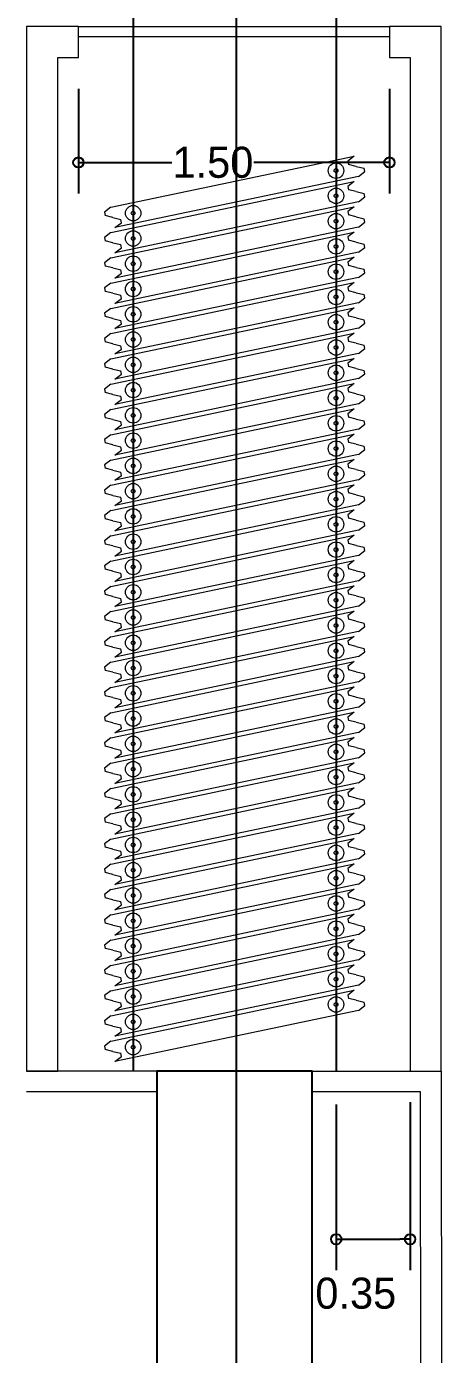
# Model space of a CAD drawing. Header units: millimetres. Extents: x 744843 to 745492, y 2520966 to 2521458.
# Drawn here: x 745414.32 to 745416.32, y 2521108.26 to 2521114.67 of the extents above; entities that cross this region are included whole.
import ezdxf

# ---------------------------------------------------------------- set-up
doc = ezdxf.new("R2010")
doc.units = ezdxf.units.MM
doc.header["$PDMODE"] = 35
doc.header["$PDSIZE"] = 1
doc.linetypes.add('CENTRO2', pattern=[28.575, 19.05, -3.175, 3.175, -3.175])
for name, color, linetype in [('A-Columnas_Pppal', 3, 'Continuous'), ('A_Cotas_Paños', 8, 'Continuous'), ('A_Ejes', 8, 'Continuous'), ('A_Muros_Mobiles', 16, 'Continuous'), ('cotas auxiliares', 7, 'Continuous')]:
    doc.layers.add(name, color=color, linetype=linetype)
doc.layers.add('A_Muros', color=30, linetype='Continuous', lineweight=20)
doc.layers.add('A_Puertas', color=8, linetype='Continuous', lineweight=0)
doc.dimstyles.new('EJES', dxfattribs={"dimtxt": 0.25, "dimasz": 0.25, "dimexe": 0.5, "dimexo": 0.25, "dimgap": 0.01, "dimtad": 0, "dimtih": 1, "dimtoh": 1, "dimzin": 4, "dimdsep": 46, "dimtxsty": 'Standard', "dimblk": 'ORIGIN', "dimcen": 0.09, "dimclrd": 8, "dimclre": 8, "dimclrt": 4, "dimadec": 1, "dimazin": 0, "dimtfac": 1, "dimtofl": 0, "dimtmove": 2, "dimatfit": 3, "dimfxl": 0.15, "dimtolj": 1, "dimtzin": 0, "dimlwd": -1, "dimlwe": -1, "dimarcsym": 0})

# ---------------------------------------------------------------- blocks, each defined once
blk = doc.blocks.new('_Origin')
at = {"color": 0, "linetype": 'ByBlock', "lineweight": -2}
blk.add_line((0, 0), (-1, 0), dxfattribs=at)
blk.add_circle((0, 0), 0.5, dxfattribs=at)
blk = doc.blocks.new('*D175')
at = {"layer": 'A_Cotas_Paños', "color": 8, "transparency": 16777216}
for p, q in [((745416.1722, 2521109.4796), (745416.1722, 2521108.6685)), ((745415.8163, 2521109.469), (745415.8163, 2521108.6685)), ((745415.8663, 2521108.8185), (745416.1222, 2521108.8185))]:
    blk.add_line(p, q, dxfattribs=at)
at = {"layer": 'Defpoints', "color": 0, "transparency": 16777216}
for p in [(745415.8163, 2521109.619), (745416.1722, 2521109.6296), (745416.1722, 2521108.8185)]:
    blk.add_point(p, dxfattribs=at)
at = {"layer": 'A_Cotas_Paños', "color": 8, "transparency": 16777216, "xscale": 0.05, "yscale": 0.05, "zscale": 0.05, "rotation": 180}
blk.add_blockref('_Origin', (745415.8163, 2521108.8185), dxfattribs=at)
at = {"layer": 'A_Cotas_Paños', "color": 8, "transparency": 16777216, "xscale": 0.05, "yscale": 0.05, "zscale": 0.05}
blk.add_blockref('_Origin', (745416.1722, 2521108.8185), dxfattribs=at)
at = {"layer": 'A_Cotas_Paños', "color": 4, "transparency": 16777216, "insert": (745415.9102, 2521108.5572), "char_height": 0.15, "attachment_point": 5}
blk.add_mtext('\\A1;0.35', dxfattribs=at)
blk = doc.blocks.new('*D176')
at = {"layer": 'cotas auxiliares', "color": 8, "transparency": 16777216}
for p, q in [((745414.5722, 2521114.3732), (745414.5722, 2521113.867)), ((745416.0723, 2521114.3732), (745416.0723, 2521113.867)), ((745414.6222, 2521114.017), (745415.0235, 2521114.017)), ((745416.0223, 2521114.017), (745415.4185, 2521114.017))]:
    blk.add_line(p, q, dxfattribs=at)
at = {"layer": 'Defpoints', "color": 0, "transparency": 16777216}
for p in [(745414.5722, 2521114.5232), (745416.0723, 2521114.5232), (745414.5722, 2521114.017)]:
    blk.add_point(p, dxfattribs=at)
at = {"layer": 'cotas auxiliares', "color": 8, "transparency": 16777216, "xscale": 0.05, "yscale": 0.05, "zscale": 0.05, "rotation": 180}
blk.add_blockref('_Origin', (745414.5722, 2521114.017), dxfattribs=at)
at = {"layer": 'cotas auxiliares', "color": 8, "transparency": 16777216, "xscale": 0.05, "yscale": 0.05, "zscale": 0.05}
blk.add_blockref('_Origin', (745416.0723, 2521114.017), dxfattribs=at)
at = {"layer": 'cotas auxiliares', "color": 4, "transparency": 16777216, "insert": (745415.221, 2521114.017), "char_height": 0.15, "attachment_point": 5}
blk.add_mtext('\\A1;1.50', dxfattribs=at)
blk = doc.blocks.new('*D208')
at = {"layer": 'A_Cotas_Paños', "color": 8, "transparency": 16777216}
for p, q in [((745414.5722, 2521114.3732), (745414.5722, 2521113.867)), ((745416.0723, 2521114.3732), (745416.0723, 2521113.867)), ((745414.6222, 2521114.017), (745415.0235, 2521114.017)), ((745416.0223, 2521114.017), (745415.4185, 2521114.017))]:
    blk.add_line(p, q, dxfattribs=at)
at = {"layer": 'Defpoints', "color": 0, "transparency": 16777216}
for p in [(745414.5722, 2521114.5232), (745416.0723, 2521114.5232), (745414.5722, 2521114.017)]:
    blk.add_point(p, dxfattribs=at)
at = {"layer": 'A_Cotas_Paños', "color": 8, "transparency": 16777216, "xscale": 0.05, "yscale": 0.05, "zscale": 0.05, "rotation": 180}
blk.add_blockref('_Origin', (745414.5722, 2521114.017), dxfattribs=at)
at = {"layer": 'A_Cotas_Paños', "color": 8, "transparency": 16777216, "xscale": 0.05, "yscale": 0.05, "zscale": 0.05}
blk.add_blockref('_Origin', (745416.0723, 2521114.017), dxfattribs=at)
at = {"layer": 'A_Cotas_Paños', "color": 4, "transparency": 16777216, "insert": (745415.221, 2521114.017), "char_height": 0.15, "attachment_point": 5}
blk.add_mtext('\\A1;1.50', dxfattribs=at)
blk = doc.blocks.new('A$C05567849')
at = {"layer": 'A_Muros_Mobiles', "color": 8, "linetype": 'ByBlock', "lineweight": 5}
for p, q in [((-12, 0), (-12.35, -0.167)), ((-12, 0), (0, 0)), ((0, 0), (-0.35, -0.167)), ((-12.35, -0.167), (-12.35, -0.333)), ((-12, -0.5), (-12.35, -0.333)), ((-12, -0.5), (-11.65, -0.667)), ((-0.35, -0.167), (-0.35, -0.333)), ((0, -0.5), (-0.35, -0.333)), ((0, -0.5), (0.35, -0.667)), ((-12, -1), (-11.65, -0.833)), ((0, -1), (-12, -1)), ((-11.65, -0.833), (-11.65, -0.667)), ((0, -1), (0.35, -0.833)), ((0.35, -0.833), (0.35, -0.667))]:
    blk.add_line(p, q, dxfattribs=at)
for centre, radius in [((-11, -0.5), 0.373), ((-11, -0.5), 0.0915), ((-1, -0.5), 0.373), ((-1, -0.5), 0.0915)]:
    blk.add_circle(centre, radius, dxfattribs=at)

msp = doc.modelspace()

# ---------------------------------------------------------------- linework, layer by layer
at = {"layer": 'A-Columnas_Pppal'}
msp.add_lwpolyline([(745414.9503, 2521108.1296), (745415.7003, 2521108.1296), (745415.7003, 2521109.6296), (745414.9503, 2521109.6296)], close=True, dxfattribs=at)
at = {"layer": 'A_Ejes'}
msp.add_line((745415.3345, 2521057.8508), (745415.3338, 2521173.1376), dxfattribs=at)
at = {"layer": 'A_Muros'}
for p, q in [((745414.9503, 2521109.6296), (745414.3222, 2521109.6296)), ((745414.9503, 2521109.5296), (745414.3222, 2521109.5296))]:
    msp.add_line(p, q, dxfattribs=at)
for points in [[(745414.4722, 2521114.5232), (745414.5722, 2521114.5232), (745414.5722, 2521114.6732), (745414.3222, 2521114.6732), (745414.3222, 2521109.6296), (745414.4722, 2521109.6296)], [(745416.3223, 2521114.6732), (745416.0723, 2521114.6732), (745416.0723, 2521114.5232), (745416.1723, 2521114.5232), (745416.1722, 2521109.6296), (745416.3222, 2521109.6296)]]:
    msp.add_lwpolyline(points, close=True, dxfattribs=at)
msp.add_lwpolyline([(745415.7008, 2521109.6296), (745415.7008, 2521109.6296), (745416.3222, 2521109.6296), (745416.3233, 2521108.0356), (745416.3004, 2521108.0356), (745416.3004, 2521108.0504), (745416.2914, 2521108.0504), (745416.2914, 2521108.0495), (745416.2994, 2521108.0495, -0.414214), (745416.2995, 2521108.0494), (745416.2995, 2521108.0356), (745416.2449, 2521108.0356), (745416.2449, 2521108.0494, -0.414214), (745416.245, 2521108.0495), (745416.2529, 2521108.0495), (745416.2529, 2521108.0504), (745416.244, 2521108.0504), (745416.244, 2521108.0356), (745416.2233, 2521108.0356), (745416.2222, 2521109.5296), (745415.7003, 2521109.5296)], format="xyb", close=True, dxfattribs=at)
at = {"layer": 'A_Muros_Mobiles', "color": 1, "linetype": 'CENTRO2'}
for p, q in [((745414.8363, 2521114.8732), (745414.8363, 2521109.63)), ((745415.8163, 2521114.8732), (745415.816, 2521109.6296))]:
    msp.add_line(p, q, dxfattribs=at)
at = {"layer": 'A_Puertas'}
msp.add_lwpolyline([(745414.5722, 2521114.6732), (745416.0723, 2521114.6732), (745416.0723, 2521114.6232), (745414.5722, 2521114.6232)], close=True, dxfattribs=at)

# ---------------------------------------------------------------- block references
at = {"layer": 'A_Muros_Mobiles', "lineweight": 15, "yscale": 0.1000000000882153, "zscale": 0.1, "rotation": 191.8621656486606}
for p, xscale in [((745414.7487, 2521113.7027), 0.09999999998161027), ((745414.7487, 2521113.5807), 0.09999999998161027), ((745414.7487, 2521113.4587), 0.09999999998161026), ((745414.7487, 2521113.3367), 0.09999999998161026), ((745414.7487, 2521113.2147), 0.09999999998161027), ((745414.7487, 2521113.0927), 0.09999999998161027), ((745414.7487, 2521112.9707), 0.09999999998161027), ((745414.7487, 2521112.8487), 0.09999999998161027), ((745414.7487, 2521112.7267), 0.09999999998161027), ((745414.7487, 2521112.6047), 0.09999999998161027), ((745414.7487, 2521112.4827), 0.09999999998161027), ((745414.7487, 2521112.3607), 0.09999999998161027), ((745414.7487, 2521112.2387), 0.09999999998161027), ((745414.7487, 2521112.1167), 0.09999999998161027), ((745414.7487, 2521111.9947), 0.09999999998161027), ((745414.7487, 2521111.8727), 0.09999999998161027), ((745414.7487, 2521111.7507), 0.09999999998161027), ((745414.7487, 2521111.6287), 0.09999999998161027), ((745414.7487, 2521111.5067), 0.09999999998161027), ((745414.7487, 2521111.3847), 0.09999999998161027), ((745414.7487, 2521111.2627), 0.09999999998161027), ((745414.7487, 2521111.1407), 0.09999999998161027), ((745414.7487, 2521111.0187), 0.09999999998161027), ((745414.7487, 2521110.8967), 0.09999999998161027), ((745414.7487, 2521110.7747), 0.09999999998161027), ((745414.7487, 2521110.6527), 0.09999999998161027), ((745414.7487, 2521110.5307), 0.09999999998161027), ((745414.7487, 2521110.4087), 0.09999999998161027), ((745414.7487, 2521110.2867), 0.09999999998161027), ((745414.7487, 2521110.1647), 0.09999999998161027), ((745414.7487, 2521110.0427), 0.09999999998161027), ((745414.7487, 2521109.9207), 0.09999999998161027), ((745414.7487, 2521109.7987), 0.09999999998161027), ((745414.7487, 2521109.6767), 0.09999999998161027)]:
    msp.add_blockref('A$C05567849', p, dxfattribs=dict(at, xscale=xscale))

# ---------------------------------------------------------------- dimensions: what is measured, and where the dimension line sits
at = {"layer": 'A_Cotas_Paños'}
dim = msp.add_linear_dim(base=(745414.5722, 2521114.017), p1=(745416.0723, 2521114.5232), p2=(745414.5722, 2521114.5232), dimstyle='EJES', override={"dimtxt": 0.15, "dimasz": 0.05, "dimexe": 0.15, "dimexo": 0.15, "dimfxl": 1.25}, dxfattribs=at)
dim.commit()
dim.dimension.update_dxf_attribs({"geometry": '*D208', "text_midpoint": (745415.221, 2521114.017), "dimtype": 160})
dim = msp.add_linear_dim(base=(745416.1722, 2521108.8185), p1=(745415.8163, 2521109.619), p2=(745416.1722, 2521109.6296), angle=180, text='0.35', dimstyle='EJES', override={"dimtxt": 0.15, "dimasz": 0.05, "dimexe": 0.15, "dimexo": 0.15, "dimfxl": 1.25}, dxfattribs=at)
dim.commit()
dim.dimension.update_dxf_attribs({"geometry": '*D175', "text_midpoint": (745415.9102, 2521108.5572), "dimtype": 160})
at = {"layer": 'cotas auxiliares'}
dim = msp.add_linear_dim(base=(745414.5722, 2521114.017), p1=(745416.0723, 2521114.5232), p2=(745414.5722, 2521114.5232), dimstyle='EJES', override={"dimtxt": 0.15, "dimasz": 0.05, "dimexe": 0.15, "dimexo": 0.15, "dimfxl": 1.25}, dxfattribs=at)
dim.commit()
dim.dimension.update_dxf_attribs({"geometry": '*D176', "text_midpoint": (745415.221, 2521114.017), "dimtype": 160})

doc.saveas('drawing.dxf')
